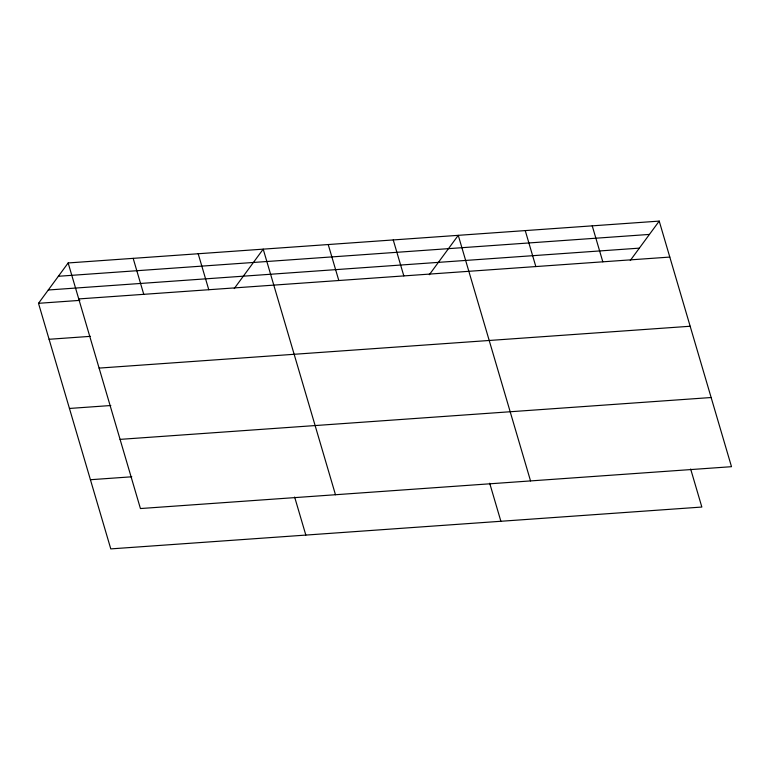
<?xml version="1.0" encoding="UTF-8"?>
<svg xmlns="http://www.w3.org/2000/svg" width="770" height="770" viewBox="0 0 770 770"><rect width="100%" height="100%" fill="white"/><g stroke="black" fill="none" stroke-linecap="round" stroke-linejoin="round"><path stroke-width="1.16" d="M690.651 468.997L701.845 507.045L110.784 548.894L38.5 303.313L68.155 262.955L659.216 221.106L731.5 466.687L140.429 508.547L68.155 262.955M234.253 288.548L263.205 249.143L335.479 494.735M429.304 274.736L458.256 235.331L530.54 480.923M630.264 260.501L659.216 221.106M58.366 276.276L649.437 234.417M48.289 289.992L639.35 248.142M78.742 298.933L669.804 257.074M38.5 303.313L79.878 300.377M49.087 339.281L90.465 336.346M99.099 368.099L690.17 326.249M69.444 408.456L110.822 405.521M120.072 439.372L711.143 397.522M90.417 479.72L131.795 476.794M592.236 225.851L602.823 261.819M525.246 230.596L535.833 266.564M489.691 483.223L500.885 521.271M393.239 239.942L403.827 275.91M328.222 244.542L338.81 280.511M294.631 497.035L305.834 535.083M198.188 253.754L208.776 289.722M133.172 258.354L143.759 294.323"/></g></svg>
